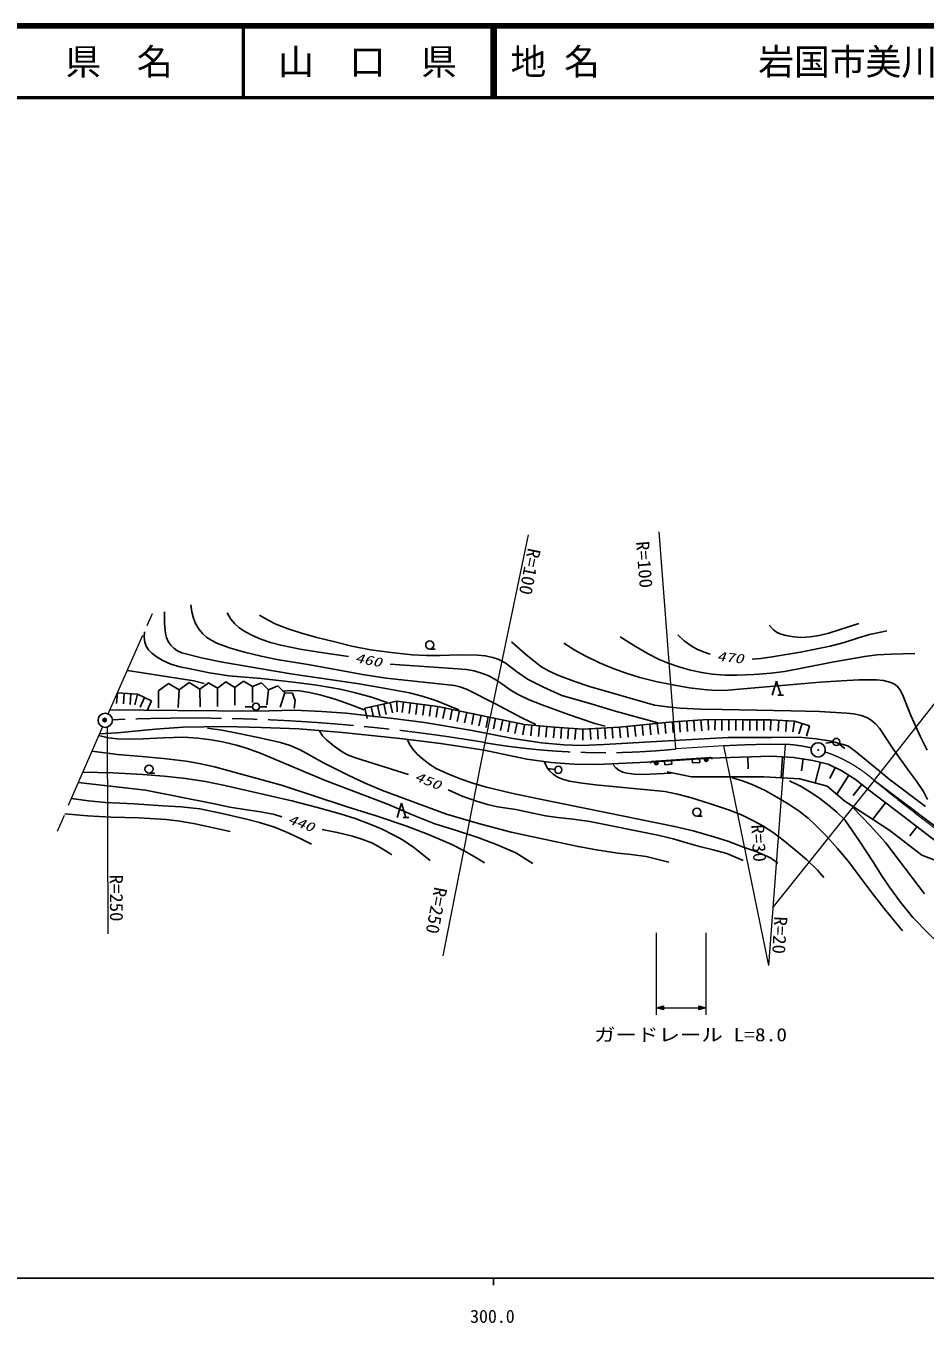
# Model space of a CAD drawing. Units: millimetres, scale not verified. Extents: x 40000 to 680000, y 20000 to 380000.
# Drawn here: x 302617 to 428342, y 198715 to 380000 of the extents above; entities that cross this region are included whole.
import ezdxf
from ezdxf.enums import TextEntityAlignment as Align

# ---------------------------------------------------------------- set-up
doc = ezdxf.new("R2010")
doc.units = ezdxf.units.MM
doc.header["$LTSCALE"] = 1000
doc.header["$PDMODE"] = 32
doc.header["$PDSIZE"] = 500
doc.linetypes.add('CHAIN', pattern=[18.5, 12, -1.5, 3.5, -1.5])
for name, color, linetype, lineweight in [('M-BGD', 7, 'Continuous', 25), ('M-BMK', 2, 'CHAIN', 13), ('M-BMK-SRVR', 3, 'Continuous', 25), ('M-STR-HTXT', 7, 'Continuous', 13), ('M-TTL', 2, 'Continuous', 140), ('M-TTL-BAND', 7, 'Continuous', 25), ('M-TTL-LINE', 7, 'Continuous', 50)]:
    doc.layers.add(name, color=color, linetype=linetype, lineweight=lineweight)
doc.layers.add('M-OTRS', color=6, linetype='Continuous')
doc.layers.add('M-TTL-TXT', color=7, linetype='Continuous')
doc.styles.add('ＭＳ ゴシック', font='')
doc.styles.get('ＭＳ ゴシック').set_extended_font_data('MS Gothic')

msp = doc.modelspace()

# ---------------------------------------------------------------- linework, layer by layer
at = {"layer": 'M-BGD'}
for p, q in [((359082, 292918), (359832, 292918)), ((329389, 287441), (330577, 288317)), ((330577, 288317), (331843, 287558)), ((331843, 287558), (333030, 288435)), ((333030, 288435), (334296, 287676)), ((406951, 286449), (407551, 288449)), ((407551, 288449), (408151, 286449)), ((315411, 286807), (315296, 285312)), ((315411, 286807), (318237, 286590)), ((316353, 286735), (316238, 285239)), ((317295, 286663), (317180, 285167)), ((318237, 286590), (317854, 285140)), ((318237, 286590), (320187, 285673)), ((321141, 287088), (322550, 288113)), ((321141, 287088), (321141, 284700)), ((322550, 288113), (324038, 287206)), ((324038, 287206), (323921, 284739)), ((324038, 287206), (325448, 288230)), ((325448, 288230), (326936, 287323)), ((326936, 287323), (328123, 288200)), ((326936, 287323), (326975, 284818)), ((328123, 288200), (329389, 287441)), ((329389, 287441), (329402, 284896)), ((331843, 287558), (331830, 285092)), ((334296, 287676), (335572, 288201)), ((334296, 287676), (334296, 285444)), ((335572, 288201), (336548, 287225)), ((336548, 287225), (336293, 285131)), ((336548, 287225), (337823, 287751)), ((337823, 287751), (338799, 286775)), ((338799, 286775), (338172, 284778)), ((338799, 286775), (339895, 286743)), ((339895, 286743), (340287, 285718)), ((407751, 286449), (408551, 286449)), ((319212, 286131), (318573, 284774)), ((320187, 285673), (319548, 284315)), ((334284, 284860), (333284, 284860)), ((335284, 284860), (336284, 284860)), ((340287, 285718), (340130, 284661)), ((349997, 284661), (354460, 285640)), ((349997, 284661), (350318, 283196)), ((350889, 284857), (351211, 283391)), ((351782, 285052), (352103, 283587)), ((352675, 285248), (352996, 283783)), ((353567, 285444), (353889, 283979)), ((354460, 285640), (360216, 284896)), ((354460, 285640), (354526, 284141)), ((355419, 285516), (355227, 284028)), ((356379, 285392), (356186, 283904)), ((357338, 285268), (357146, 283780)), ((358297, 285144), (358105, 283656)), ((359256, 285020), (359064, 283532)), ((360216, 284896), (359967, 283417)), ((360216, 284896), (372311, 282385)), ((361224, 284687), (360919, 283218)), ((323866, 284308), (314355, 284431)), ((334893, 284251), (323866, 284308)), ((340227, 284366), (334893, 284251)), ((344012, 284194), (340227, 284366)), ((347396, 283935), (344012, 284194)), ((350608, 283591), (347396, 283935)), ((353591, 283247), (350608, 283591)), ((358364, 282644), (353591, 283247)), ((362231, 284477), (361927, 283009)), ((363239, 284268), (362935, 282799)), ((364247, 284059), (363943, 282590)), ((365255, 283850), (364951, 282381)), ((366263, 283640), (365958, 282172)), ((367271, 283431), (366966, 281962)), ((368279, 283222), (367974, 281753)), ((369287, 283013), (368982, 281544)), ((393013, 282728), (398005, 283070)), ((395010, 282865), (395113, 281368)), ((396008, 282933), (396111, 281437)), ((397007, 283002), (397110, 281505)), ((398005, 283070), (402850, 283021)), ((398005, 283070), (398049, 281571)), ((398974, 283060), (398959, 281560)), ((399943, 283051), (399928, 281551)), ((400912, 283041), (400897, 281541)), ((401881, 283031), (401866, 281531)), ((402850, 283021), (402843, 281521)), ((402850, 283021), (406766, 283021)), ((403829, 283021), (403829, 281521)), ((404808, 283021), (404808, 281521)), ((405787, 283021), (405787, 281521)), ((406766, 283021), (406722, 281522)), ((406766, 283021), (410094, 282825)), ((407875, 282956), (407787, 281459)), ((408984, 282891), (408896, 281393)), ((410094, 282825), (409831, 281349)), ((410094, 282825), (412198, 282189)), ((312873, 281044), (315408, 281209)), ((315408, 281209), (320688, 281729)), ((320688, 281729), (324615, 282015)), ((324615, 282015), (330441, 282067)), ((330441, 282067), (335564, 281937)), ((335564, 281937), (340792, 281781)), ((340792, 281781), (346878, 281261)), ((346878, 281261), (355386, 280351)), ((365027, 281552), (358364, 282644)), ((370710, 280432), (365027, 281552)), ((370295, 282803), (369990, 281335)), ((371303, 282594), (370998, 281126)), ((372311, 282385), (372089, 280902)), ((372311, 282385), (376520, 281993)), ((373363, 282287), (373224, 280794)), ((374416, 282189), (374277, 280696)), ((375468, 282091), (375329, 280598)), ((376520, 281993), (376395, 280499)), ((376520, 281993), (380484, 281700)), ((377511, 281920), (377400, 280424)), ((378502, 281847), (378391, 280351)), ((379493, 281773), (379382, 280277)), ((380484, 281700), (380472, 280200)), ((380484, 281700), (385623, 281993)), ((381512, 281759), (381598, 280261)), ((382540, 281817), (382625, 280320)), ((383568, 281876), (383653, 280378)), ((384595, 281935), (384681, 280437)), ((385623, 281993), (393013, 282728)), ((385623, 281993), (385740, 280498)), ((386679, 282098), (386827, 280606)), ((387735, 282203), (387883, 280711)), ((388790, 282308), (388939, 280815)), ((389846, 282413), (389994, 280920)), ((390902, 282518), (391050, 281025)), ((391958, 282623), (392106, 281130)), ((393013, 282728), (393139, 281233)), ((394012, 282796), (394114, 281300)), ((411146, 282507), (410712, 281071)), ((412198, 282189), (411764, 280753)), ((355386, 280351), (360587, 279726)), ((360587, 279726), (363656, 279232)), ((363656, 279232), (366673, 278764)), ((374686, 279816), (370710, 280432)), ((377821, 279508), (374686, 279816)), ((380285, 279452), (377821, 279508)), ((383469, 279592), (380285, 279452)), ((392399, 280068), (383469, 279592)), ((400798, 280544), (392399, 280068)), ((406944, 280572), (400798, 280544)), ((410756, 280600), (406944, 280572)), ((413103, 280367), (410756, 280600)), ((415217, 280026), (413103, 280367)), ((415441, 279880), (414446, 279777)), ((417546, 279399), (415217, 280026)), ((416332, 279623), (417119, 279006)), ((418586, 278665), (417546, 279399)), ((366673, 278764), (372669, 277516)), ((372669, 277516), (376042, 277069)), ((398246, 277660), (390454, 277151)), ((397726, 277714), (390747, 277251)), ((395799, 277500), (395831, 277001)), ((396829, 277066), (396797, 277565)), ((398225, 277747), (397726, 277714)), ((398225, 277747), (398305, 277752)), ((406845, 277923), (398246, 277660)), ((398305, 277752), (398355, 277745)), ((398355, 277745), (398417, 277719)), ((398417, 277719), (398459, 277692)), ((398459, 277692), (398492, 277654)), ((398492, 277654), (398526, 277596)), ((398526, 277596), (398539, 277547)), ((398539, 277547), (398541, 277517)), ((403573, 277862), (403605, 276174)), ((406845, 277923), (409938, 277760)), ((408391, 277841), (408238, 274916)), ((409938, 277760), (412661, 277354)), ((411299, 277557), (411049, 275877)), ((421936, 275887), (418586, 278665)), ((319822, 275565), (320572, 275565)), ((376569, 276102), (375579, 276242)), ((376042, 277069), (379211, 276825)), ((379211, 276825), (382503, 276785)), ((382503, 276785), (390454, 277151)), ((389963, 276989), (389979, 277050)), ((389965, 276949), (389963, 276989)), ((389979, 277050), (390005, 277102)), ((390005, 277102), (390052, 277155)), ((390052, 277155), (390100, 277189)), ((390100, 277189), (390168, 277213)), ((390168, 277213), (390248, 277218)), ((390747, 277251), (390248, 277218)), ((391903, 277245), (391936, 276746)), ((391936, 276746), (392933, 276812)), ((395686, 275049), (392269, 275732)), ((392933, 276812), (392901, 277311)), ((395831, 277001), (396829, 277066)), ((412661, 277354), (414774, 276825)), ((413717, 277089), (412996, 274203)), ((414774, 276825), (416724, 275891)), ((415749, 276358), (415015, 274825)), ((416724, 275891), (418634, 274672)), ((423334, 274741), (421936, 275887)), ((401790, 275049), (395686, 275049)), ((405799, 275049), (401790, 275049)), ((410811, 274775), (405799, 275049)), ((414638, 273773), (410811, 274775)), ((417143, 271677), (414638, 273773)), ((417679, 275281), (415993, 272639)), ((419508, 273981), (418304, 272458)), ((418634, 274672), (420382, 273290)), ((437078, 262621), (421245, 274544)), ((428406, 270923), (423334, 274741)), ((420382, 273290), (425218, 269592)), ((354543, 269383), (355143, 271383)), ((355143, 271383), (355743, 269383)), ((423430, 267577), (417143, 271677)), ((422800, 271441), (421038, 269137)), ((355343, 269383), (356143, 269383)), ((396436, 269550), (397186, 269550)), ((425218, 269592), (433140, 263544)), ((427895, 264115), (423430, 267577)), ((427198, 268080), (426213, 266789)), ((432041, 262520), (427895, 264115))]:
    msp.add_line(p, q, dxfattribs=at)
for points in [[(321994, 298118), (322007, 296520), (322121, 295106), (322266, 294525), (322515, 293971), (322864, 293471), (323295, 293036), (323714, 292727), (324431, 292374), (327366, 291651), (330102, 291080), (339654, 289454), (349233, 288038), (352678, 287468), (356233, 286775), (358038, 286331), (359950, 285741), (363153, 284439)], [(325665, 299092), (325803, 298101), (326035, 297226), (326351, 296488), (326852, 295661), (327363, 295045), (327926, 294539), (328590, 294089), (329422, 293680), (331234, 293048), (333176, 292488), (335506, 291907), (337692, 291464), (342036, 290759), (346396, 289946), (349660, 289339), (352984, 288832), (362522, 287817), (363271, 287651), (364207, 287306), (368179, 285326), (371964, 283313), (373938, 282375)], [(330735, 297963), (331268, 297112), (331805, 296445), (332402, 295912), (333213, 295365), (334279, 294812), (335472, 294312), (336792, 293847), (338256, 293454), (340956, 292910), (343581, 292486), (347716, 291853)], [(335296, 297658), (336492, 296928), (337579, 296384), (339265, 295747), (341169, 295140), (343282, 294532), (345608, 293976), (348176, 293337), (350814, 292797), (353679, 292412), (356635, 292123), (358632, 292015), (360557, 292016), (363156, 292108), (365753, 292082), (366842, 291977), (367917, 291743), (368749, 291442), (369639, 290984), (371196, 289762), (372774, 288692), (375000, 287574), (377553, 286421), (381333, 285363), (385180, 284179), (390965, 282625)], [(406548, 296239), (407097, 295640), (407564, 295271), (408101, 295021), (408885, 294814), (410006, 294610), (411061, 294540), (412259, 294624), (413532, 294827), (414896, 295141), (416354, 295588), (419082, 296481)], [(319194, 295315), (319146, 294511), (319225, 293879), (319442, 293315), (319771, 292803), (320200, 292349), (320840, 291863), (321779, 291313), (322865, 290815), (324123, 290449), (325603, 290135), (328269, 289592), (330993, 289150), (335522, 288780), (340045, 288305), (343278, 287861), (346537, 287299), (348678, 286811), (350946, 286187), (353106, 285443)], [(370536, 293937), (372492, 292193), (374618, 290488), (375764, 289841), (377211, 289159), (379222, 288408), (381431, 287698), (390528, 285078), (392309, 284820), (394083, 284665), (396983, 284510), (399983, 284454), (409593, 284268), (413591, 284171), (417373, 283971), (418365, 283860), (419426, 283636), (420185, 283359), (420825, 282997), (421431, 282480), (421962, 281873), (423950, 278867), (426149, 275738), (427127, 274470), (428107, 273028), (428699, 271896)], [(377854, 293758), (379363, 292776), (380819, 291954), (382807, 291006), (384733, 290198), (386553, 289538), (388466, 288953), (390713, 288382), (393063, 287893), (395353, 287515), (397832, 287221), (399229, 287140), (400778, 287164), (410475, 287988), (413661, 288287), (416680, 288472), (419066, 288602), (421535, 288622), (422525, 288498), (423550, 288260), (424089, 288009), (424421, 287735), (424795, 287261), (425180, 286567), (426367, 283611), (427643, 280736), (428650, 278774)], [(385689, 294642), (387708, 293344), (389625, 292227), (391056, 291511), (392411, 290940), (393923, 290411), (395556, 289954), (397122, 289623), (398595, 289419), (400391, 289285), (402038, 289264), (404436, 289359), (406836, 289556), (408689, 289794), (410855, 290182), (415341, 291081), (419915, 291894), (421604, 292096), (423598, 292221), (426922, 292270)], [(393771, 294884), (394668, 294083), (395652, 293354), (396526, 292865), (397582, 292417), (398281, 292188)], [(404172, 291516), (405386, 291593), (406972, 291810), (410934, 292482), (415093, 293297), (417022, 293829), (419046, 294494), (420580, 294942), (422142, 295292), (423002, 295464)], [(353552, 290807), (362990, 290157), (364186, 290061), (365295, 289861), (366447, 289515), (367432, 289106), (368312, 288632), (369174, 288048), (370314, 287235), (371361, 286609), (372978, 285838), (374643, 285154), (378339, 283803), (382187, 282506), (383592, 282126)], [(316804, 289939), (326117, 288465), (327557, 288081)], [(338482, 287049), (339681, 287107), (340885, 287059), (342272, 286850), (343734, 286515), (345845, 285895), (347814, 285215), (349895, 284439)], [(327995, 281873), (330013, 281574), (332170, 281143), (335109, 280573), (338220, 279864), (339546, 279412), (340941, 278814), (344245, 277018), (347600, 275321), (350068, 274159), (352467, 273146), (361406, 269856), (365918, 268538), (370480, 267333), (379815, 265318), (382411, 264835), (385379, 264394), (387258, 264217), (389326, 263910), (392528, 263151)], [(343657, 281462), (344100, 280796), (344647, 280204), (345695, 279347), (346848, 278550), (347602, 278145), (348710, 277688), (356128, 275398)], [(312776, 280818), (314146, 280526), (315382, 280363), (317183, 280302), (318991, 280347), (321865, 280522), (324679, 280590), (326674, 280442), (328506, 280209), (330115, 279927), (332063, 279470), (333617, 278994), (335491, 278295), (344376, 274590), (353329, 271176), (356553, 269770), (359797, 268481), (362826, 267573), (365960, 266524), (368530, 265546), (371105, 264445), (373499, 262965)], [(355985, 280191), (356325, 279466), (356696, 278916), (357386, 278185), (358278, 277408), (359071, 276797), (359996, 276222), (361632, 275469), (363457, 274748), (365110, 274165), (366839, 273664), (370498, 272781), (374295, 271970), (383721, 270082), (393303, 268112), (395930, 267486), (398822, 266685), (400750, 266066), (402807, 265295), (404834, 264561), (406751, 263723), (407776, 263002)], [(311827, 278622), (315402, 278198), (318826, 277891), (321842, 277632), (325022, 277253), (326831, 276939), (328974, 276452), (338336, 273870), (347533, 270883), (351599, 269624), (355740, 268229), (358907, 266989), (362190, 265591), (363900, 264729), (365534, 263789), (366752, 263039)], [(310570, 275714), (314769, 275611), (318964, 275404), (321954, 275156), (324944, 274808), (327712, 274383), (330431, 273857), (339800, 271684), (343193, 270830), (346567, 269875), (348664, 269210), (350853, 268405), (352439, 267726), (354051, 266924), (355346, 266182), (356846, 265187), (359140, 263376)], [(375116, 277127), (375475, 276407), (375840, 275889), (376275, 275476), (376955, 275032), (377651, 274721), (378612, 274437), (380373, 274151), (382253, 273951), (391946, 272983), (393730, 272612), (395665, 272099), (398344, 271291), (400979, 270388), (402652, 269722), (404271, 268962), (405670, 268185), (407093, 267262), (408697, 266067), (410317, 264728), (411744, 263507), (413315, 261998), (414165, 260984)], [(384719, 276753), (385115, 276295), (385517, 275970), (386063, 275721), (386656, 275566), (387699, 275420), (388893, 275371), (392828, 275558)], [(309942, 274260), (319344, 273215), (328758, 271316), (331109, 270833), (333497, 270450), (335476, 270156), (337354, 269774), (338401, 269487)], [(401348, 274922), (402695, 274537), (404184, 273993), (405989, 273127), (407636, 272227), (409177, 271296), (410719, 270241), (411980, 269257), (413039, 268307), (414583, 266736), (416086, 265052), (417621, 263208), (419142, 261217), (420805, 258963), (422624, 256675), (425191, 253524)], [(409404, 274485), (411015, 273682), (412484, 272833), (413622, 272046), (414869, 271046), (415982, 270136), (417118, 269059), (419093, 266203), (421133, 263068), (422186, 261367), (423373, 259654), (424907, 257540), (426609, 255404), (428818, 253147), (431187, 250882), (435003, 247682)], [(308978, 272030), (311357, 271694), (313764, 271456), (317750, 271288), (321740, 271016), (324318, 270844), (326914, 270566), (330052, 269940), (333251, 269197), (335263, 268666), (337361, 267999), (338952, 267373), (340769, 266538), (342549, 265655)], [(361643, 273220), (363638, 272372), (365638, 271632), (367173, 271177), (368543, 270880), (371112, 270473), (373494, 269996), (375255, 269624), (376960, 269367), (379151, 269153), (381459, 268815), (390957, 266898), (393096, 266386), (395172, 265781), (396787, 265300)], [(418323, 270694), (420657, 268254), (422809, 265862), (428279, 258694)], [(308054, 269891), (311242, 269611), (314479, 269431), (318406, 269315), (322213, 269097), (324119, 268853), (326285, 268464), (331152, 267411)], [(344059, 267693), (346155, 267293), (348292, 266769), (349584, 266362), (351069, 265762), (352145, 265199), (353504, 264352), (353797, 264160)], [(396787, 265300), (398715, 264870), (400640, 264323), (402900, 263376)]]:
    msp.add_lwpolyline(points, dxfattribs=at)
for centre, radius in [((359082, 293488), 570), ((334784, 284860), 500), ((415938, 279931), 500), ((397743, 277464), 250), ((397743, 277464), 150), ((397743, 277464), 50), ((319822, 276135), 570), ((377064, 276032), 500), ((390764, 277002), 250), ((390764, 277002), 150), ((390764, 277002), 50), ((396436, 270120), 570)]:
    msp.add_circle(centre, radius, dxfattribs=at)
at = {"layer": 'M-BMK'}
for p, q in [((314108, 283875), (320338, 297889)), ((313305, 282044), (306984, 267414)), ((400186, 279371), (393498, 278956))]:
    msp.add_line(p, q, dxfattribs=at)
for centre, radius, start, end in [((325657, 33248), 250000, 80.53097, 92.51172), ((383425, 378447), 100000, 260.42166, 275.78131), ((408389, 129596), 150000, 89.83957, 93.13501), ((407794, 259621), 20000, 76.60605, 87.0916), ((407994, 259564), 20000, 48.50396, 71.46991), ((561369, 444148), 220000, 230.43706, 235.60075)]:
    msp.add_arc(centre, radius, start, end, dxfattribs=at)
at = {"layer": 'M-BMK-SRVR'}
for centre, radius in [((313702, 282962), 1000), ((313702, 282962), 40), ((413394, 278821), 1000), ((413394, 278821), 40)]:
    msp.add_circle(centre, radius, dxfattribs=at)
at = {"layer": 'M-OTRS'}
msp.add_point((313623, 282992), dxfattribs=at)
at = {"layer": 'M-STR-HTXT'}
for p, q in [((372843, 308864), (366785, 279841)), ((393498, 278956), (391151, 309276)), ((421245, 274544), (439674, 298050)), ((314101, 253116), (314018, 282025)), ((366785, 279841), (360895, 250057)), ((406497, 248693), (400186, 279371)), ((406497, 248693), (408809, 279595)), ((421245, 274544), (407112, 256908)), ((390747, 253253), (390747, 241772)), ((397726, 241772), (397726, 253253)), ((390747, 242772), (391747, 243052)), ((391027, 242772), (391707, 242972)), ((391707, 242972), (391707, 242572)), ((391747, 243052), (391747, 242492)), ((396726, 242492), (396726, 243052)), ((396726, 243052), (397726, 242772)), ((396766, 242572), (396766, 242972)), ((396766, 242972), (397446, 242772)), ((391747, 242492), (390747, 242772)), ((390747, 242772), (397726, 242772)), ((391707, 242572), (391027, 242772)), ((391187, 242772), (391667, 242892)), ((391667, 242652), (391187, 242772)), ((391427, 242772), (391627, 242812)), ((391627, 242732), (391427, 242772)), ((391627, 242812), (391627, 242732)), ((391667, 242892), (391667, 242652)), ((397726, 242772), (396726, 242492)), ((397446, 242772), (396766, 242572)), ((396806, 242652), (396806, 242892)), ((396806, 242892), (397286, 242772)), ((397286, 242772), (396806, 242652)), ((396846, 242732), (396846, 242812)), ((396846, 242812), (397046, 242772)), ((397046, 242772), (396846, 242732))]:
    msp.add_line(p, q, dxfattribs=at)
at = {"layer": 'M-TTL'}
msp.add_line((680000, 380000), (40000, 380000), dxfattribs=at)
at = {"layer": 'M-TTL-BAND'}
for p, q in [((40000, 205000), (579000, 205000)), ((368000, 205000), (368000, 204000))]:
    msp.add_line(p, q, dxfattribs=at)
at = {"layer": 'M-TTL-LINE'}
for p, q in [((333000, 380000), (333000, 370000)), ((367750, 380000), (367750, 370000)), ((368250, 380000), (368250, 370000)), ((40000, 370000), (680000, 370000))]:
    msp.add_line(p, q, dxfattribs=at)

# ---------------------------------------------------------------- texts
at = {"layer": 'M-BGD', "style": 'ＭＳ ゴシック', "oblique": 15, "width": 1.4}
for s, rotation, p in [('460', 349.2, (348481, 290695)), ('470', 354, (399117, 290884)), ('450', 338, (356705, 274239)), ('440', 339.8, (338977, 268246))]:
    msp.add_text(s, height=1320, rotation=rotation, dxfattribs=at).set_placement(p, align=Align.BOTTOM_LEFT)
at = {"layer": 'M-STR-HTXT', "style": 'ＭＳ ゴシック', "width": 1.05}
for s, rotation, p in [('R=100', 258.7, (372281, 307225)), ('R=100', 274.6, (387376, 307870)), ('R=30', 273.7, (403466, 268304)), ('R=250', 270.4, (313787, 261380)), ('R=250', 259.2, (359195, 259855)), ('R=20', 266.8, (406717, 255619))]:
    msp.add_text(s, height=1833, rotation=rotation, dxfattribs=at).set_placement(p, align=Align.BOTTOM_LEFT)
at = {"layer": 'M-STR-HTXT', "style": 'ＭＳ ゴシック', "width": 1.2}
msp.add_text('ガードレール L=8.0', height=1833, dxfattribs=at).set_placement((382062, 237550), align=Align.BOTTOM_LEFT)
at = {"layer": 'M-TTL-BAND', "style": 'ＭＳ ゴシック'}
msp.add_text('300.0', height=1833, dxfattribs=at).set_placement((367844, 198195), align=Align.BOTTOM_CENTER)
at = {"layer": 'M-TTL-TXT', "style": 'ＭＳ ゴシック'}
for s, p in [('県\u3000名', (315625, 375000)), ('山\u3000口\u3000県', (350375, 375000))]:
    msp.add_text(s, height=3666, dxfattribs=at).set_placement(p, align=Align.MIDDLE_CENTER)
for s, p in [('地 名', (370380, 375000)), ('岩国市美川町根笠', (405024, 375000))]:
    msp.add_text(s, height=3666, dxfattribs=at).set_placement(p, align=Align.MIDDLE_LEFT)

doc.saveas('drawing.dxf')
